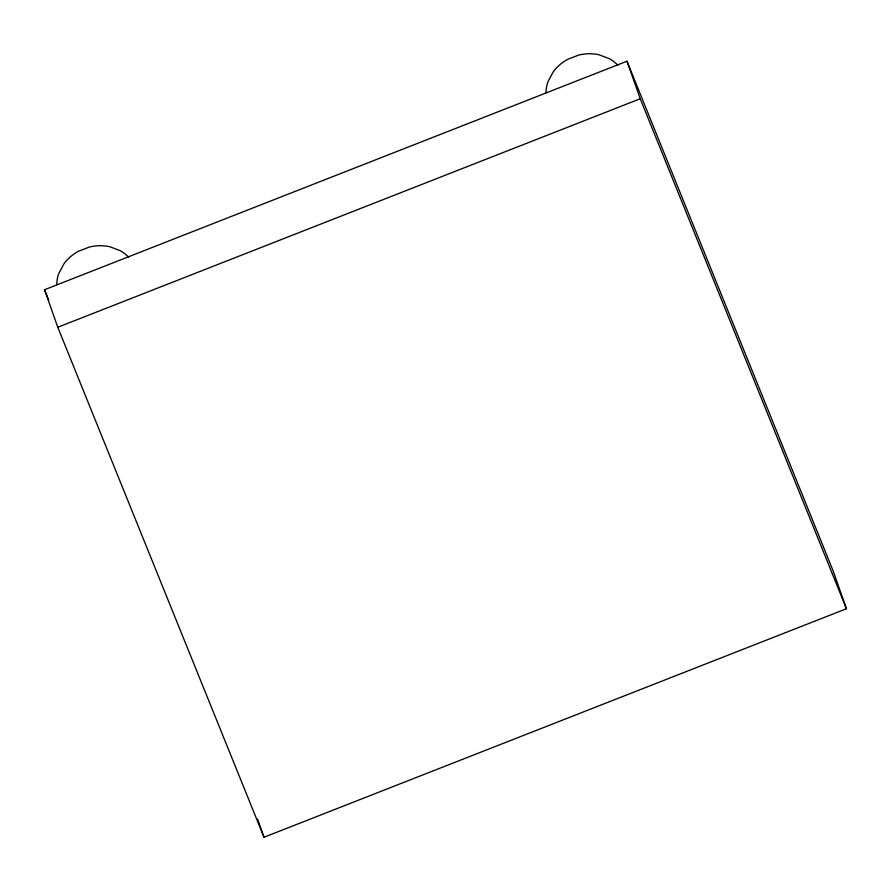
<?xml version="1.0" encoding="UTF-8"?>
<svg xmlns="http://www.w3.org/2000/svg" width="891" height="891" viewBox="0 0 891 891"><rect width="100%" height="100%" fill="white"/><g stroke="black" fill="none" stroke-linecap="round" stroke-linejoin="round"><path stroke-width="1.34" d="M44.55 289.72L627.008 61.201L833.23 571.176L846.45 608.731L263.992 837.239L57.77 327.264L44.55 289.72L48.715 300.022M57.77 327.264L640.228 98.756L627.008 61.201M640.228 98.756L846.45 608.731M257.61 819.119L263.992 837.239M128.638 257.221A41.677 36.62 -19.4 0 0 120.296 250.716L109.727 246.707A41.777 36.72 -19.4 0 0 89.512 246.996L78.33 251.307A41.654 36.609 -19.4 0 0 64.041 263.658L58.728 273.582A41.877 36.798 -19.4 0 0 56.734 284.619M617.897 65.266A41.677 36.62 -19.4 0 0 609.555 58.773L598.997 54.752A41.777 36.72 -19.4 0 0 578.771 55.042L567.6 59.363A41.654 36.609 -19.4 0 0 553.311 71.714L547.998 81.627A41.877 36.798 -19.4 0 0 545.994 92.664"/></g></svg>
